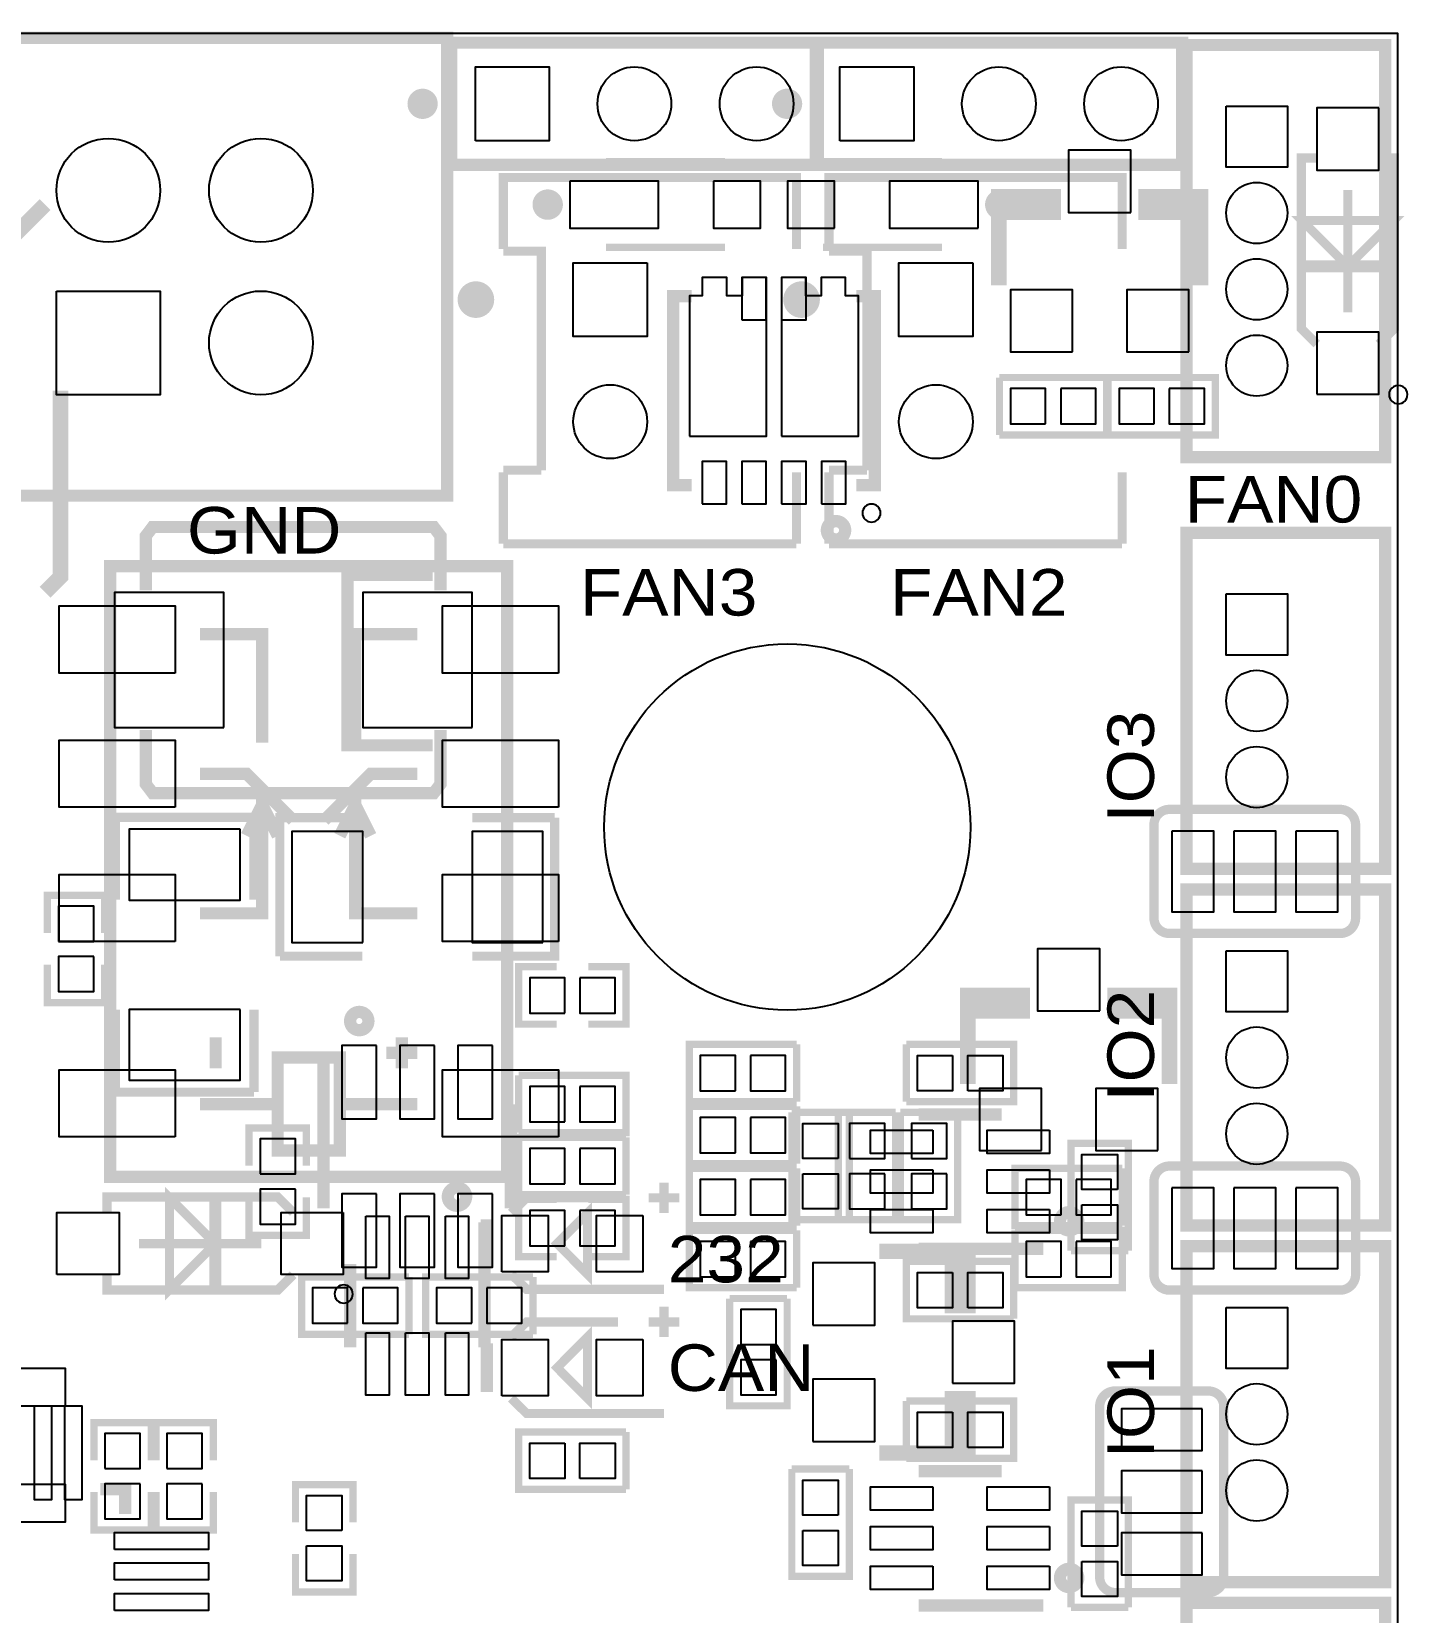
# Model space of a CAD drawing. Extents: x 0 to 44.2, y -0.6 to 47.
# Drawn here: x 21.62 to 44.16, y 21.14 to 47.03 of the extents above; entities that cross this region are included whole.
import ezdxf

# ---------------------------------------------------------------- set-up
doc = ezdxf.new("R2010")
doc.units = 0
for name, color, linetype in [('OUTLINE', 7, 'CONTINUOUS'), ('SILKSCREEN_BOTTOM', 230, 'CONTINUOUS'), ('SILKSCREEN_TOP', 7, 'CONTINUOUS'), ('SOLDERMASK_BOTTOM', 94, 'CONTINUOUS'), ('SOLDERMASK_TOP', 94, 'CONTINUOUS')]:
    doc.layers.add(name, color=color, linetype=linetype)

msp = doc.modelspace()

# ---------------------------------------------------------------- linework, layer by layer
at = {"layer": 'OUTLINE'}
msp.add_lwpolyline([(0, 47.00016), (0, 0), (44.00042, 0), (44.00042, 47.00016)], close=True, dxfattribs=at)
at = {"layer": 'SILKSCREEN_BOTTOM'}
for points, const_width in [([(32.97936, 44.89704), (31.02864, 44.89704)], 0.11938), ([(36.53536, 44.89704), (34.58464, 44.89704)], 0.11938), ([(42.672, 41.91), (42.418, 42.164), (42.418, 44.958), (42.672, 44.958)], 0.1524), ([(43.688, 44.958), (43.942, 44.958), (43.942, 42.164), (43.688, 41.91)], 0.1524), ([(37.465, 44.069), (38.354, 44.069), (38.354, 44.323), (37.465, 44.323), (37.465, 42.8752)], 0.254), ([(40.767, 44.069), (39.878, 44.069), (39.878, 44.323), (40.767, 44.323), (40.767, 42.8752)], 0.254), ([(43.18, 42.43324), (43.18, 44.43476)], 0.14986), ([(43.18, 43.18508), (43.9293, 43.93438), (42.4307, 43.93438), (43.18, 43.18508)], 0.14986), ([(31.02864, 43.49496), (32.97936, 43.49496)], 0.11938), ([(34.58464, 43.49496), (36.53536, 43.49496)], 0.11938), ([(42.4307, 43.18508), (43.9293, 43.18508)], 0.20066), ([(32.43326, 42.6974), (32.131, 42.6974), (32.131, 39.5986), (32.43326, 39.5986)], 0.20066), ([(35.13074, 42.6974), (35.433, 42.6974), (35.433, 39.5986), (35.13074, 39.5986)], 0.20066), ([(37.47516, 40.4241), (37.47516, 41.3639)], 0.11938), ([(37.47516, 40.4241), (39.23284, 40.4241), (39.23284, 41.3639), (37.47516, 41.3639)], 0.11938), ([(39.25316, 40.4241), (39.25316, 41.3639)], 0.11938), ([(39.25316, 40.4241), (41.01084, 40.4241), (41.01084, 41.3639), (39.25316, 41.3639)], 0.11938), ([(23.495, 37.87902), (23.495, 38.76802), (23.60676, 38.91534), (28.20924, 38.91534), (28.321, 38.76802), (28.321, 37.87902)], 0.20066), ([(28.194, 38.13302), (26.797, 38.13302), (26.797, 35.33902), (28.194, 35.33902)], 0.20066), ([(23.495, 35.59302), (23.495, 34.70402), (23.60676, 34.5567), (28.20924, 34.5567), (28.321, 34.70402), (28.321, 35.59302)], 0.20066), ([(25.26538, 32.80918), (25.26538, 34.16046), (22.99462, 34.16046)], 0.14986), ([(22.99462, 32.80918), (22.99462, 34.16046)], 0.14986), ([(27.04084, 34.15538), (25.68956, 34.15538), (25.68956, 31.88462)], 0.14986), ([(28.83916, 31.88462), (30.19044, 31.88462), (30.19044, 34.15538)], 0.14986), ([(28.83916, 34.15538), (30.19044, 34.15538)], 0.14986), ([(40.259, 34.29), (43.053, 34.29)], 0.1524), ([(40.005, 34.036), (40.005, 32.512)], 0.1524), ([(43.307, 34.036), (43.307, 32.512)], 0.1524), ([(22.8219, 32.26308), (22.8219, 32.88284), (21.8821, 32.88284), (21.8821, 32.26308)], 0.11938), ([(40.259, 32.258), (43.053, 32.258)], 0.1524), ([(27.04084, 31.88462), (25.68956, 31.88462)], 0.14986), ([(22.8219, 31.74492), (22.8219, 31.12516), (21.8821, 31.12516), (21.8821, 31.74492)], 0.11938), ([(30.22092, 31.7119), (29.60116, 31.7119), (29.60116, 30.7721), (30.22092, 30.7721)], 0.11938), ([(30.73908, 31.7119), (31.35884, 31.7119), (31.35884, 30.7721), (30.73908, 30.7721)], 0.11938), ([(36.957, 30.988), (37.846, 30.988), (37.846, 31.242), (36.957, 31.242), (36.957, 29.7942)], 0.254), ([(40.259, 30.988), (39.37, 30.988), (39.37, 31.242), (40.259, 31.242), (40.259, 29.7942)], 0.254), ([(22.99462, 31.01086), (22.99462, 29.65958), (25.26538, 29.65958)], 0.14986), ([(25.26538, 31.01086), (25.26538, 29.65958)], 0.14986), ([(26.40584, 30.32252), (26.40584, 27.75712)], 0.20066), ([(34.15284, 30.4419), (32.39516, 30.4419), (32.39516, 29.5021), (34.15284, 29.5021)], 0.11938), ([(34.15284, 30.4419), (34.15284, 29.5021)], 0.11938), ([(29.60116, 28.9941), (29.60116, 29.9339)], 0.11938), ([(29.60116, 28.9941), (31.35884, 28.9941), (31.35884, 29.9339), (29.60116, 29.9339)], 0.11938), ([(29.47416, 29.45892), (29.47416, 27.75712)], 0.20066), ([(34.15284, 29.4259), (32.39516, 29.4259), (32.39516, 28.4861), (34.15284, 28.4861)], 0.11938), ([(34.15284, 29.4259), (34.15284, 28.4861)], 0.11938), ([(34.8361, 29.32684), (35.7759, 29.32684)], 0.11938), ([(34.8361, 29.32684), (34.8361, 27.56916), (35.7759, 27.56916), (35.7759, 29.32684)], 0.11938), ([(35.8521, 29.32684), (36.7919, 29.32684)], 0.11938), ([(35.8521, 29.32684), (35.8521, 27.56916), (36.7919, 27.56916), (36.7919, 29.32684)], 0.11938), ([(25.1841, 28.45308), (25.1841, 29.07284), (26.1239, 29.07284), (26.1239, 28.45308)], 0.11938), ([(31.35884, 28.9179), (29.60116, 28.9179), (29.60116, 27.9781), (31.35884, 27.9781)], 0.11938), ([(31.35884, 28.9179), (31.35884, 27.9781)], 0.11938), ([(40.259, 28.448), (43.053, 28.448)], 0.1524), ([(34.15284, 28.4099), (32.39516, 28.4099), (32.39516, 27.4701), (34.15284, 27.4701)], 0.11938), ([(34.15284, 28.4099), (34.15284, 27.4701)], 0.11938), ([(39.48684, 28.4099), (37.72916, 28.4099), (37.72916, 27.4701), (39.48684, 27.4701)], 0.11938), ([(39.48684, 28.4099), (39.48684, 27.4701)], 0.11938), ([(40.005, 28.194), (40.005, 26.67)], 0.1524), ([(43.307, 28.194), (43.307, 26.67)], 0.1524), ([(25.1841, 27.93492), (25.1841, 27.31516), (26.1239, 27.31516), (26.1239, 27.93492)], 0.11938), ([(30.22092, 26.9621), (29.60116, 26.9621), (29.60116, 27.9019), (30.22092, 27.9019)], 0.11938), ([(30.73908, 26.9621), (31.35884, 26.9621), (31.35884, 27.9019), (30.73908, 27.9019)], 0.11938), ([(34.15284, 27.3939), (32.39516, 27.3939), (32.39516, 26.4541), (34.15284, 26.4541)], 0.11938), ([(34.15284, 27.3939), (34.15284, 26.4541)], 0.11938), ([(37.72916, 26.4541), (37.72916, 27.3939)], 0.11938), ([(37.72916, 26.4541), (39.48684, 26.4541), (39.48684, 27.3939), (37.72916, 27.3939)], 0.11938), ([(36.703, 27.051), (36.703, 26.162), (36.957, 26.162), (36.957, 27.051), (35.5092, 27.051)], 0.254), ([(27.80284, 26.6319), (26.04516, 26.6319), (26.04516, 25.6921), (27.80284, 25.6921)], 0.11938), ([(27.80284, 26.6319), (27.80284, 25.6921)], 0.11938), ([(29.83484, 26.6319), (28.07716, 26.6319), (28.07716, 25.6921), (29.83484, 25.6921)], 0.11938), ([(29.83484, 26.6319), (29.83484, 25.6921)], 0.11938), ([(40.259, 26.416), (43.053, 26.416)], 0.1524), ([(33.0581, 26.27884), (33.9979, 26.27884)], 0.11938), ([(33.0581, 26.27884), (33.0581, 24.52116), (33.9979, 24.52116), (33.9979, 26.27884)], 0.11938), ([(36.703, 23.749), (36.703, 24.638), (36.957, 24.638), (36.957, 23.749), (35.5092, 23.749)], 0.254), ([(40.894, 24.765), (39.37, 24.765)], 0.1524), ([(39.116, 24.511), (39.116, 21.717)], 0.1524), ([(41.148, 24.511), (41.148, 21.717)], 0.1524), ([(22.6441, 23.62708), (22.6441, 24.24684), (23.5839, 24.24684), (23.5839, 23.62708)], 0.11938), ([(23.6601, 23.62708), (23.6601, 24.24684), (24.5999, 24.24684), (24.5999, 23.62708)], 0.11938), ([(22.6441, 23.10892), (22.6441, 22.48916), (23.5839, 22.48916), (23.5839, 23.10892)], 0.11938), ([(23.6601, 23.10892), (23.6601, 22.48916), (24.5999, 22.48916), (24.5999, 23.10892)], 0.11938), ([(40.894, 21.463), (39.37, 21.463)], 0.1524), ([(40.5384, 15.79118), (43.7896, 15.79118), (43.7896, 21.29282), (40.5384, 21.29282), (40.5384, 15.79118)], 0.20066)]:
    msp.add_lwpolyline(points, dxfattribs=dict(at, const_width=const_width))
for points, const_width in [([(30.2006, 44.196, 1), (29.95168, 44.196, 1), (30.2006, 44.196)], 0.24892), ([(37.61232, 44.196, 1), (37.3634, 44.196, 1), (37.61232, 44.196)], 0.24892), ([(34.94786, 38.862, 1), (34.64814, 38.862, 1), (34.94786, 38.862)], 0.20066), ([(40.005, 34.036, -0.414214), (40.259, 34.29)], 0.1524), ([(43.053, 34.29, -0.414214), (43.307, 34.036)], 0.1524), ([(40.259, 32.258, -0.414214), (40.005, 32.512)], 0.1524), ([(43.307, 32.512, -0.414214), (43.053, 32.258)], 0.1524), ([(27.1399, 30.8229, 1.000801), (26.84018, 30.8229, 0.9992), (27.1399, 30.8229)], 0.20066), ([(40.005, 28.194, -0.414214), (40.259, 28.448)], 0.1524), ([(43.053, 28.448, -0.414214), (43.307, 28.194)], 0.1524), ([(40.259, 26.416, -0.414214), (40.005, 26.67)], 0.1524), ([(43.307, 26.67, -0.414214), (43.053, 26.416)], 0.1524), ([(39.116, 24.511, -0.414214), (39.37, 24.765)], 0.1524), ([(40.894, 24.765, -0.414214), (41.148, 24.511)], 0.1524), ([(39.37, 21.463, -0.414214), (39.116, 21.717)], 0.1524), ([(41.148, 21.717, -0.414214), (40.894, 21.463)], 0.1524)]:
    msp.add_lwpolyline(points, format="xyb", dxfattribs=dict(at, const_width=const_width))
for points in [[(44.15536, 41.0845, 1), (43.85464, 41.0835, 1)], [(35.52698, 39.14394, 1), (35.23102, 39.14406, 1)]]:
    msp.add_lwpolyline(points, format="xyb", close=True, dxfattribs=at)
at = {"layer": 'SILKSCREEN_TOP'}
for points, const_width in [([(19.82978, 46.92904), (28.43022, 46.92904), (28.43022, 39.42842), (19.82978, 39.42842), (19.82978, 46.92904)], 0.20066), ([(28.49626, 44.84624), (28.49626, 46.84776), (34.49828, 46.84776), (34.49828, 44.84624), (28.49626, 44.84624)], 0.20066), ([(34.46526, 44.84624), (34.46526, 46.84776), (40.46728, 46.84776), (40.46728, 44.84624), (34.46526, 44.84624)], 0.20066), ([(40.5384, 46.80966), (43.7896, 46.80966), (43.7896, 40.05834), (40.5384, 40.05834), (40.5384, 46.80966)], 0.20066), ([(29.3497, 43.46956), (29.3497, 44.6405), (34.1503, 44.6405), (34.1503, 43.46956)], 0.14986), ([(34.6837, 43.46956), (34.6837, 44.6405), (39.4843, 44.6405), (39.4843, 43.46956)], 0.14986), ([(21.082, 39.624), (21.082, 43.434), (21.844, 44.196)], 0.254), ([(29.972, 39.84498), (29.972, 43.434), (29.3497, 43.434)], 0.14986), ([(35.306, 39.84498), (35.306, 43.434), (34.6837, 43.434)], 0.14986), ([(22.098, 41.148), (22.098, 38.1), (21.844, 37.846)], 0.254), ([(29.3497, 39.84498), (29.972, 39.84498)], 0.14986), ([(29.3497, 39.80942), (29.3497, 38.64102)], 0.14986), ([(34.1503, 38.64102), (34.1503, 39.80942)], 0.14986), ([(34.6837, 39.84498), (35.306, 39.84498)], 0.14986), ([(34.6837, 39.80942), (34.6837, 38.64102)], 0.14986), ([(39.4843, 38.64102), (39.4843, 39.80942)], 0.14986), ([(40.5384, 38.81882), (43.7896, 38.81882), (43.7896, 33.31718), (40.5384, 33.31718), (40.5384, 38.81882)], 0.20066), ([(29.3497, 38.64102), (34.1503, 38.64102)], 0.14986), ([(34.6837, 38.64102), (39.4843, 38.64102)], 0.14986), ([(22.9108, 28.27274), (22.9108, 38.27526), (29.4132, 38.27526), (29.4132, 28.27274), (22.9108, 28.27274)], 0.20066), ([(25.4, 35.3822), (25.4, 37.1602), (24.384, 37.1602)], 0.20066), ([(26.924, 35.3822), (26.924, 37.1602), (27.94, 37.1602)], 0.20066), ([(24.384, 34.8742), (25.146, 34.8742), (25.908, 34.1122)], 0.20066), ([(27.94, 34.8742), (27.178, 34.8742), (26.416, 34.1122)], 0.20066), ([(24.384, 32.5882), (25.4, 32.5882), (25.4, 34.3662), (25.654, 33.8582)], 0.20066), ([(27.94, 32.5882), (26.924, 32.5882), (26.924, 34.3662), (26.67, 33.8582)], 0.20066), ([(25.4, 34.3662), (25.146, 33.8582)], 0.20066), ([(26.924, 34.3662), (27.178, 33.8582)], 0.20066), ([(40.5384, 32.97682), (43.7896, 32.97682), (43.7896, 27.47518), (40.5384, 27.47518), (40.5384, 32.97682)], 0.20066), ([(24.638, 30.0482), (24.638, 30.5562)], 0.20066), ([(27.686, 30.0482), (27.686, 30.5562)], 0.20066), ([(26.67, 28.702), (26.67, 30.226), (25.654, 30.226), (25.654, 28.702), (26.67, 28.702)], 0.20066), ([(27.432, 30.3022), (27.94, 30.3022)], 0.20066), ([(35.95116, 30.4419), (35.95116, 29.5021)], 0.11938), ([(35.95116, 30.4419), (37.70884, 30.4419), (37.70884, 29.5021), (35.95116, 29.5021)], 0.11938), ([(24.384, 29.464), (25.654, 29.464)], 0.20066), ([(26.67, 29.464), (27.94, 29.464)], 0.20066), ([(35.0139, 29.32684), (34.0741, 29.32684)], 0.11938), ([(35.0139, 29.32684), (35.0139, 27.56916), (34.0741, 27.56916), (34.0741, 29.32684)], 0.11938), ([(37.51072, 29.29382), (36.14928, 29.29382)], 0.20066), ([(38.6461, 27.06116), (38.6461, 28.81884), (39.5859, 28.81884), (39.5859, 27.06116)], 0.11938), ([(31.98114, 27.67838), (31.98114, 28.17876)], 0.14986), ([(25.908, 27.686), (25.654, 27.94), (22.86, 27.94), (22.86, 27.686)], 0.1524), ([(24.63292, 27.178), (23.88362, 26.4287), (23.88362, 27.9273), (24.63292, 27.178)], 0.14986), ([(24.63292, 27.9273), (24.63292, 26.4287)], 0.20066), ([(29.47924, 27.67838), (29.7307, 27.9273), (31.2293, 27.9273)], 0.14986), ([(31.72968, 27.9273), (32.23006, 27.9273)], 0.14986), ([(30.23108, 27.178), (30.72892, 27.67838), (30.72892, 26.67762), (30.23108, 27.178)], 0.14986), ([(29.03982, 27.52598), (29.03982, 25.48128)], 0.20066), ([(29.07792, 26.77922), (29.07792, 27.57678)], 0.20066), ([(25.38476, 27.178), (23.38324, 27.178)], 0.14986), ([(38.19398, 27.09418), (36.14928, 27.09418)], 0.20066), ([(40.5384, 27.13482), (43.7896, 27.13482), (43.7896, 21.63318), (40.5384, 21.63318), (40.5384, 27.13482)], 0.20066), ([(26.84018, 26.84272), (26.84018, 25.48128)], 0.20066), ([(37.70884, 25.9461), (35.95116, 25.9461), (35.95116, 26.8859), (37.70884, 26.8859)], 0.11938), ([(37.70884, 25.9461), (37.70884, 26.8859)], 0.11938), ([(38.6461, 27.06116), (39.5859, 27.06116)], 0.11938), ([(22.86, 26.67), (22.86, 26.416), (25.654, 26.416), (25.908, 26.67)], 0.1524), ([(31.98114, 26.4287), (29.7307, 26.4287), (29.47924, 26.67762)], 0.14986), ([(31.98114, 25.64638), (31.98114, 26.14676)], 0.14986), ([(29.47924, 25.64638), (29.7307, 25.8953), (31.2293, 25.8953)], 0.14986), ([(31.72968, 25.8953), (32.23006, 25.8953)], 0.14986), ([(29.07792, 24.74722), (29.07792, 25.54478)], 0.20066), ([(30.23108, 25.146), (30.72892, 25.64638), (30.72892, 24.64562), (30.23108, 25.146)], 0.14986), ([(31.98114, 24.3967), (29.7307, 24.3967), (29.47924, 24.64562)], 0.14986), ([(35.95116, 24.5999), (35.95116, 23.6601)], 0.11938), ([(35.95116, 24.5999), (37.70884, 24.5999), (37.70884, 23.6601), (35.95116, 23.6601)], 0.11938), ([(31.35884, 23.1521), (29.60116, 23.1521), (29.60116, 24.0919), (31.35884, 24.0919)], 0.11938), ([(31.35884, 23.1521), (31.35884, 24.0919)], 0.11938), ([(35.0139, 23.48484), (34.0741, 23.48484)], 0.11938), ([(35.0139, 23.48484), (35.0139, 21.72716), (34.0741, 21.72716), (34.0741, 23.48484)], 0.11938), ([(37.51072, 23.45182), (36.14928, 23.45182)], 0.20066), ([(23.15718, 22.74824), (23.15718, 23.15718), (22.74824, 23.15718)], 0.20066), ([(25.9461, 22.61108), (25.9461, 23.23084), (26.8859, 23.23084), (26.8859, 22.61108)], 0.11938), ([(38.6461, 21.21916), (38.6461, 22.97684), (39.5859, 22.97684), (39.5859, 21.21916)], 0.11938), ([(25.9461, 22.09292), (25.9461, 21.47316), (26.8859, 21.47316), (26.8859, 22.09292)], 0.11938), ([(38.19398, 21.25218), (36.14928, 21.25218)], 0.20066), ([(38.6461, 21.21916), (39.5859, 21.21916)], 0.11938)]:
    msp.add_lwpolyline(points, dxfattribs=dict(at, const_width=const_width))
for points, const_width in [([(28.15082, 45.847, 1), (27.90444, 45.847, 1), (28.15082, 45.847)], 0.24892), ([(34.11982, 45.847, 1), (33.87344, 45.847, 1), (34.11982, 45.847)], 0.24892), ([(29.04998, 42.63898, 0.998327), (28.75026, 42.64152, 1.001676), (29.04998, 42.63898)], 0.29972), ([(34.38398, 42.63898, 0.998327), (34.08426, 42.64152, 1.001676), (34.38398, 42.63898)], 0.29972), ([(28.7401, 27.94762, 0.995871), (28.44038, 27.94762, 1.004146), (28.7401, 27.94762)], 0.20066), ([(38.76548, 27.54376, 1.001603), (38.46576, 27.54376, 0.9984), (38.76548, 27.54376)], 0.20066), ([(38.76548, 21.70176, 1.001603), (38.46576, 21.70176, 0.9984), (38.76548, 21.70176)], 0.20066)]:
    msp.add_lwpolyline(points, format="xyb", dxfattribs=dict(at, const_width=const_width))
msp.add_lwpolyline([(26.88336, 26.3525, 1), (26.58464, 26.3535, 1)], format="xyb", close=True, dxfattribs=at)
at = {"layer": 'SOLDERMASK_BOTTOM'}
for points in [[(28.8925, 45.24248), (28.8925, 46.45152), (30.10154, 46.45152), (30.10154, 45.24248)], [(34.8615, 45.24248), (34.8615, 46.45152), (36.07054, 46.45152), (36.07054, 45.24248)], [(41.18864, 45.8089), (42.1894, 45.8089), (42.1894, 44.80814), (41.18864, 44.80814)], [(43.688, 45.77842), (42.672, 45.77842), (42.672, 44.76242), (43.688, 44.76242)], [(39.624, 44.069), (39.624, 45.085), (38.608, 45.085), (38.608, 44.069)], [(30.44063, 44.58081), (30.44063, 43.81119), (31.89097, 43.81119), (31.89097, 44.58081)], [(32.78886, 44.58081), (32.78886, 43.81119), (33.56102, 43.81119), (33.56102, 44.58081)], [(34.77514, 43.80992), (34.77514, 44.57954), (34.00298, 44.57954), (34.00298, 43.80992)], [(37.12464, 43.80992), (37.12464, 44.57954), (35.6743, 44.57954), (35.6743, 43.80992)], [(31.70428, 43.2435), (31.70428, 42.03446), (30.49524, 42.03446), (30.49524, 43.2435)], [(37.03828, 43.2435), (37.03828, 42.03446), (35.82924, 42.03446), (35.82924, 43.2435)], [(32.3977, 40.40378), (33.65754, 40.40378), (33.65754, 42.99966), (33.25876, 42.99966), (33.25876, 42.69994), (33.0073, 42.69994), (33.0073, 42.99966), (32.60852, 42.99966), (32.60852, 42.69994), (32.3977, 42.69994)], [(33.25749, 42.30878), (33.65627, 42.30878), (33.65627, 42.99966), (33.25749, 42.99966)], [(33.90646, 40.40378), (35.1663, 40.40378), (35.1663, 42.69994), (34.95548, 42.69994), (34.95548, 42.99966), (34.5567, 42.99966), (34.5567, 42.69994), (34.30524, 42.69994), (34.30524, 42.99966), (33.90646, 42.99966)], [(33.90773, 42.30878), (34.30651, 42.30878), (34.30651, 42.99966), (33.90773, 42.99966)], [(22.03069, 42.77995), (23.72995, 42.77995), (23.72995, 41.08069), (22.03069, 41.08069)], [(38.6715, 41.783), (38.6715, 42.799), (37.6555, 42.799), (37.6555, 41.783)], [(40.5765, 41.783), (40.5765, 42.799), (39.5605, 42.799), (39.5605, 41.783)], [(42.672, 41.08958), (43.688, 41.08958), (43.688, 42.10558), (42.672, 42.10558)], [(38.22954, 40.60444), (38.22954, 41.18356), (37.6555, 41.18356), (37.6555, 40.60444)], [(38.47846, 41.18356), (38.47846, 40.60444), (39.0525, 40.60444), (39.0525, 41.18356)], [(40.00754, 40.60444), (40.00754, 41.18356), (39.4335, 41.18356), (39.4335, 40.60444)], [(40.25646, 41.18356), (40.25646, 40.60444), (40.8305, 40.60444), (40.8305, 41.18356)], [(32.60725, 39.29634), (33.00603, 39.29634), (33.00603, 39.98722), (32.60725, 39.98722)], [(33.25749, 39.29634), (33.65627, 39.29634), (33.65627, 39.98722), (33.25749, 39.98722)], [(33.90773, 39.29634), (34.30651, 39.29634), (34.30651, 39.98722), (33.90773, 39.98722)], [(34.55797, 39.29634), (34.95675, 39.29634), (34.95675, 39.98722), (34.55797, 39.98722)], [(24.77008, 35.63112), (24.77008, 37.84092), (22.97938, 37.84092), (22.97938, 35.63112)], [(28.83916, 35.63112), (28.83916, 37.84092), (27.04846, 37.84092), (27.04846, 35.63112)], [(41.18864, 37.81806), (42.1894, 37.81806), (42.1894, 36.8173), (41.18864, 36.8173)], [(25.04059, 33.96615), (23.21941, 33.96615), (23.21941, 32.80537), (25.04059, 32.80537)], [(27.04592, 32.10814), (27.04592, 33.92932), (25.88514, 33.92932), (25.88514, 32.10814)], [(29.9974, 32.10814), (29.9974, 33.92932), (28.83662, 33.92932), (28.83662, 32.10814)], [(40.2971, 33.9344), (40.2971, 32.6136), (40.9829, 32.6136), (40.9829, 33.9344)], [(41.3131, 33.9344), (41.3131, 32.6136), (41.9989, 32.6136), (41.9989, 33.9344)], [(42.3291, 33.9344), (42.3291, 32.6136), (43.0149, 32.6136), (43.0149, 33.9344)], [(22.06244, 32.12846), (22.64156, 32.12846), (22.64156, 32.7025), (22.06244, 32.7025)], [(22.64156, 31.87954), (22.06244, 31.87954), (22.06244, 31.3055), (22.64156, 31.3055)], [(39.116, 30.988), (39.116, 32.004), (38.1, 32.004), (38.1, 30.988)], [(41.18864, 31.97606), (42.1894, 31.97606), (42.1894, 30.9753), (41.18864, 30.9753)], [(30.35554, 30.95244), (30.35554, 31.53156), (29.7815, 31.53156), (29.7815, 30.95244)], [(30.60446, 31.53156), (30.60446, 30.95244), (31.1785, 30.95244), (31.1785, 31.53156)], [(25.04059, 31.01467), (23.21941, 31.01467), (23.21941, 29.85389), (25.04059, 29.85389)], [(27.27452, 30.42158), (26.70556, 30.42158), (26.70556, 29.2227), (27.27452, 29.2227)], [(28.22448, 30.42158), (27.65552, 30.42158), (27.65552, 29.2227), (28.22448, 29.2227)], [(29.17444, 30.42158), (28.60548, 30.42158), (28.60548, 29.2227), (29.17444, 29.2227)], [(33.14954, 29.68244), (33.14954, 30.26156), (32.5755, 30.26156), (32.5755, 29.68244)], [(33.39846, 30.26156), (33.39846, 29.68244), (33.9725, 29.68244), (33.9725, 30.26156)], [(30.35554, 29.17444), (30.35554, 29.75356), (29.7815, 29.75356), (29.7815, 29.17444)], [(30.60446, 29.75356), (30.60446, 29.17444), (31.1785, 29.17444), (31.1785, 29.75356)], [(38.1635, 28.702), (38.1635, 29.718), (37.1475, 29.718), (37.1475, 28.702)], [(40.0685, 28.702), (40.0685, 29.718), (39.0525, 29.718), (39.0525, 28.702)], [(33.14954, 28.66644), (33.14954, 29.24556), (32.5755, 29.24556), (32.5755, 28.66644)], [(33.39846, 29.24556), (33.39846, 28.66644), (33.9725, 28.66644), (33.9725, 29.24556)], [(35.01644, 28.57246), (35.59556, 28.57246), (35.59556, 29.1465), (35.01644, 29.1465)], [(36.03244, 28.57246), (36.61156, 28.57246), (36.61156, 29.1465), (36.03244, 29.1465)], [(25.36444, 28.31846), (25.94356, 28.31846), (25.94356, 28.8925), (25.36444, 28.8925)], [(30.35554, 28.15844), (30.35554, 28.73756), (29.7815, 28.73756), (29.7815, 28.15844)], [(30.60446, 28.73756), (30.60446, 28.15844), (31.1785, 28.15844), (31.1785, 28.73756)], [(33.14954, 27.65044), (33.14954, 28.22956), (32.5755, 28.22956), (32.5755, 27.65044)], [(33.39846, 28.22956), (33.39846, 27.65044), (33.9725, 27.65044), (33.9725, 28.22956)], [(35.59556, 28.32354), (35.01644, 28.32354), (35.01644, 27.7495), (35.59556, 27.7495)], [(36.61156, 28.32354), (36.03244, 28.32354), (36.03244, 27.7495), (36.61156, 27.7495)], [(38.48354, 27.65044), (38.48354, 28.22956), (37.9095, 28.22956), (37.9095, 27.65044)], [(38.73246, 28.22956), (38.73246, 27.65044), (39.3065, 27.65044), (39.3065, 28.22956)], [(25.94356, 28.06954), (25.36444, 28.06954), (25.36444, 27.4955), (25.94356, 27.4955)], [(27.27452, 27.99334), (26.70556, 27.99334), (26.70556, 26.79446), (27.27452, 26.79446)], [(28.22448, 27.99334), (27.65552, 27.99334), (27.65552, 26.79446), (28.22448, 26.79446)], [(29.17444, 27.99334), (28.60548, 27.99334), (28.60548, 26.79446), (29.17444, 26.79446)], [(40.2971, 28.0924), (40.2971, 26.7716), (40.9829, 26.7716), (40.9829, 28.0924)], [(41.3131, 28.0924), (41.3131, 26.7716), (41.9989, 26.7716), (41.9989, 28.0924)], [(42.3291, 28.0924), (42.3291, 26.7716), (43.0149, 26.7716), (43.0149, 28.0924)], [(30.35554, 27.14244), (30.35554, 27.72156), (29.7815, 27.72156), (29.7815, 27.14244)], [(30.60446, 27.72156), (30.60446, 27.14244), (31.1785, 27.14244), (31.1785, 27.72156)], [(33.14954, 26.63444), (33.14954, 27.21356), (32.5755, 27.21356), (32.5755, 26.63444)], [(33.39846, 27.21356), (33.39846, 26.63444), (33.9725, 26.63444), (33.9725, 27.21356)], [(38.48354, 26.63444), (38.48354, 27.21356), (37.9095, 27.21356), (37.9095, 26.63444)], [(38.73246, 27.21356), (38.73246, 26.63444), (39.3065, 26.63444), (39.3065, 27.21356)], [(34.417, 25.8445), (35.433, 25.8445), (35.433, 26.8605), (34.417, 26.8605)], [(26.79954, 25.87244), (26.79954, 26.45156), (26.2255, 26.45156), (26.2255, 25.87244)], [(27.04846, 26.45156), (27.04846, 25.87244), (27.6225, 25.87244), (27.6225, 26.45156)], [(28.83154, 25.87244), (28.83154, 26.45156), (28.2575, 26.45156), (28.2575, 25.87244)], [(29.08046, 26.45156), (29.08046, 25.87244), (29.6545, 25.87244), (29.6545, 26.45156)], [(33.23844, 25.52446), (33.81756, 25.52446), (33.81756, 26.0985), (33.23844, 26.0985)], [(36.703, 24.892), (37.719, 24.892), (37.719, 25.908), (36.703, 25.908)], [(41.18864, 26.13406), (42.1894, 26.13406), (42.1894, 25.1333), (41.18864, 25.1333)], [(20.97024, 25.13076), (20.97024, 24.52116), (22.17928, 24.52116), (22.17928, 25.13076)], [(33.81756, 25.27554), (33.23844, 25.27554), (33.23844, 24.7015), (33.81756, 24.7015)], [(34.417, 23.9395), (35.433, 23.9395), (35.433, 24.9555), (34.417, 24.9555)], [(40.7924, 24.4729), (39.4716, 24.4729), (39.4716, 23.7871), (40.7924, 23.7871)], [(22.82444, 23.49246), (23.40356, 23.49246), (23.40356, 24.0665), (22.82444, 24.0665)], [(23.84044, 23.49246), (24.41956, 23.49246), (24.41956, 24.0665), (23.84044, 24.0665)], [(40.7924, 23.4569), (39.4716, 23.4569), (39.4716, 22.7711), (40.7924, 22.7711)], [(20.97024, 23.23084), (20.97024, 22.62124), (22.17928, 22.62124), (22.17928, 23.23084)], [(23.40356, 23.24354), (22.82444, 23.24354), (22.82444, 22.6695), (23.40356, 22.6695)], [(24.41956, 23.24354), (23.84044, 23.24354), (23.84044, 22.6695), (24.41956, 22.6695)], [(40.7924, 22.4409), (39.4716, 22.4409), (39.4716, 21.7551), (40.7924, 21.7551)]]:
    msp.add_lwpolyline(points, close=True, dxfattribs=at)
for centre, radius in [((31.496, 45.847), 0.60452), ((33.49752, 45.847), 0.60452), ((37.465, 45.847), 0.60452), ((39.46652, 45.847), 0.60452), ((22.88032, 44.42968), 0.84963), ((25.37968, 44.42968), 0.84963), ((41.68902, 44.05884), 0.50038), ((41.68902, 42.80916), 0.50038), ((25.37968, 41.93032), 0.84963), ((41.68902, 41.55948), 0.50038), ((31.09976, 40.64), 0.60452), ((36.43376, 40.64), 0.60452), ((34.00044, 34.00044), 2.99974), ((41.68902, 36.068), 0.50038), ((41.68902, 34.81832), 0.50038), ((41.68902, 30.226), 0.50038), ((41.68902, 28.97632), 0.50038), ((41.68902, 24.384), 0.50038), ((41.68902, 23.13432), 0.50038)]:
    msp.add_circle(centre, radius, dxfattribs=at)
at = {"layer": 'SOLDERMASK_TOP'}
for points in [[(28.8925, 45.24248), (28.8925, 46.45152), (30.10154, 46.45152), (30.10154, 45.24248)], [(34.8615, 45.24248), (34.8615, 46.45152), (36.07054, 46.45152), (36.07054, 45.24248)], [(41.18864, 45.8089), (42.1894, 45.8089), (42.1894, 44.80814), (41.18864, 44.80814)], [(31.70428, 43.2435), (31.70428, 42.03446), (30.49524, 42.03446), (30.49524, 43.2435)], [(37.03828, 43.2435), (37.03828, 42.03446), (35.82924, 42.03446), (35.82924, 43.2435)], [(22.03069, 42.77995), (23.72995, 42.77995), (23.72995, 41.08069), (22.03069, 41.08069)], [(41.18864, 37.81806), (42.1894, 37.81806), (42.1894, 36.8173), (41.18864, 36.8173)], [(23.97252, 36.52393), (22.0726, 36.52393), (22.0726, 37.62375), (23.97252, 37.62375)], [(30.2514, 36.52393), (28.35148, 36.52393), (28.35148, 37.62375), (30.2514, 37.62375)], [(23.97252, 34.32429), (22.0726, 34.32429), (22.0726, 35.42411), (23.97252, 35.42411)], [(30.2514, 34.32429), (28.35148, 34.32429), (28.35148, 35.42411), (30.2514, 35.42411)], [(23.97252, 32.12465), (22.0726, 32.12465), (22.0726, 33.22447), (23.97252, 33.22447)], [(30.2514, 32.12465), (28.35148, 32.12465), (28.35148, 33.22447), (30.2514, 33.22447)], [(41.18864, 31.97606), (42.1894, 31.97606), (42.1894, 30.9753), (41.18864, 30.9753)], [(36.70554, 30.26156), (36.70554, 29.68244), (36.1315, 29.68244), (36.1315, 30.26156)], [(36.95446, 29.68244), (36.95446, 30.26156), (37.5285, 30.26156), (37.5285, 29.68244)], [(23.97252, 28.92425), (22.0726, 28.92425), (22.0726, 30.02407), (23.97252, 30.02407)], [(30.2514, 28.92425), (28.35148, 28.92425), (28.35148, 30.02407), (30.2514, 30.02407)], [(34.83356, 28.57246), (34.25444, 28.57246), (34.25444, 29.1465), (34.83356, 29.1465)], [(36.3855, 29.03474), (36.3855, 28.65374), (35.36442, 28.65374), (35.36442, 29.03474)], [(38.29558, 29.03474), (38.29558, 28.65374), (37.2745, 28.65374), (37.2745, 29.03474)], [(39.40556, 28.06446), (38.82644, 28.06446), (38.82644, 28.6385), (39.40556, 28.6385)], [(34.25444, 28.32354), (34.83356, 28.32354), (34.83356, 27.7495), (34.25444, 27.7495)], [(36.3855, 28.3845), (36.3855, 28.0035), (35.36442, 28.0035), (35.36442, 28.3845)], [(38.29558, 28.3845), (38.29558, 28.0035), (37.2745, 28.0035), (37.2745, 28.3845)], [(36.3855, 27.73426), (36.3855, 27.35326), (35.36442, 27.35326), (35.36442, 27.73426)], [(38.29558, 27.73426), (38.29558, 27.35326), (37.2745, 27.35326), (37.2745, 27.73426)], [(38.82644, 27.81554), (39.40556, 27.81554), (39.40556, 27.2415), (38.82644, 27.2415)], [(22.03958, 26.67), (22.03958, 27.686), (23.05558, 27.686), (23.05558, 26.67)], [(26.72842, 27.686), (26.72842, 26.67), (25.71242, 26.67), (25.71242, 27.686)], [(27.09926, 27.62758), (27.48026, 27.62758), (27.48026, 26.6065), (27.09926, 26.6065)], [(27.7495, 27.62758), (28.1305, 27.62758), (28.1305, 26.6065), (27.7495, 26.6065)], [(28.39974, 27.62758), (28.78074, 27.62758), (28.78074, 26.6065), (28.39974, 26.6065)], [(29.3243, 26.71826), (29.3243, 27.63774), (30.08376, 27.63774), (30.08376, 26.71826)], [(31.63443, 27.63774), (31.63443, 26.71826), (30.87497, 26.71826), (30.87497, 27.63774)], [(36.70554, 26.70556), (36.70554, 26.12644), (36.1315, 26.12644), (36.1315, 26.70556)], [(36.95446, 26.12644), (36.95446, 26.70556), (37.5285, 26.70556), (37.5285, 26.12644)], [(41.18864, 26.13406), (42.1894, 26.13406), (42.1894, 25.1333), (41.18864, 25.1333)], [(27.09926, 25.7175), (27.48026, 25.7175), (27.48026, 24.69642), (27.09926, 24.69642)], [(27.7495, 25.7175), (28.1305, 25.7175), (28.1305, 24.69642), (27.7495, 24.69642)], [(28.39974, 25.7175), (28.78074, 25.7175), (28.78074, 24.69642), (28.39974, 24.69642)], [(29.3243, 24.68626), (29.3243, 25.60574), (30.08376, 25.60574), (30.08376, 24.68626)], [(31.63443, 25.60574), (31.63443, 24.68626), (30.87497, 24.68626), (30.87497, 25.60574)], [(21.66874, 24.51862), (21.94814, 24.51862), (21.94814, 22.97938), (21.66874, 22.97938)], [(22.16912, 24.51862), (22.44852, 24.51862), (22.44852, 22.97938), (22.16912, 22.97938)], [(36.70554, 24.41956), (36.70554, 23.84044), (36.1315, 23.84044), (36.1315, 24.41956)], [(36.95446, 23.84044), (36.95446, 24.41956), (37.5285, 24.41956), (37.5285, 23.84044)], [(30.35554, 23.91156), (30.35554, 23.33244), (29.7815, 23.33244), (29.7815, 23.91156)], [(30.60446, 23.33244), (30.60446, 23.91156), (31.1785, 23.91156), (31.1785, 23.33244)], [(34.83356, 22.73046), (34.25444, 22.73046), (34.25444, 23.3045), (34.83356, 23.3045)], [(26.70556, 22.47646), (26.12644, 22.47646), (26.12644, 23.0505), (26.70556, 23.0505)], [(36.3855, 23.19274), (36.3855, 22.81174), (35.36442, 22.81174), (35.36442, 23.19274)], [(38.29558, 23.19274), (38.29558, 22.81174), (37.2745, 22.81174), (37.2745, 23.19274)], [(39.40556, 22.22246), (38.82644, 22.22246), (38.82644, 22.7965), (39.40556, 22.7965)], [(36.3855, 22.5425), (36.3855, 22.1615), (35.36442, 22.1615), (35.36442, 22.5425)], [(38.29558, 22.5425), (38.29558, 22.1615), (37.2745, 22.1615), (37.2745, 22.5425)], [(22.97938, 22.16912), (22.97938, 22.44852), (24.51862, 22.44852), (24.51862, 22.16912)], [(34.25444, 22.48154), (34.83356, 22.48154), (34.83356, 21.9075), (34.25444, 21.9075)], [(26.12644, 22.22754), (26.70556, 22.22754), (26.70556, 21.6535), (26.12644, 21.6535)], [(22.97938, 21.66874), (22.97938, 21.94814), (24.51862, 21.94814), (24.51862, 21.66874)], [(36.3855, 21.89226), (36.3855, 21.51126), (35.36442, 21.51126), (35.36442, 21.89226)], [(38.29558, 21.89226), (38.29558, 21.51126), (37.2745, 21.51126), (37.2745, 21.89226)], [(38.82644, 21.97354), (39.40556, 21.97354), (39.40556, 21.3995), (38.82644, 21.3995)], [(22.97938, 21.16836), (22.97938, 21.44776), (24.51862, 21.44776), (24.51862, 21.16836)]]:
    msp.add_lwpolyline(points, close=True, dxfattribs=at)
for centre, radius in [((31.496, 45.847), 0.60452), ((33.49752, 45.847), 0.60452), ((37.465, 45.847), 0.60452), ((39.46652, 45.847), 0.60452), ((22.88032, 44.42968), 0.84963), ((25.37968, 44.42968), 0.84963), ((41.68902, 44.05884), 0.50038), ((41.68902, 42.80916), 0.50038), ((25.37968, 41.93032), 0.84963), ((41.68902, 41.55948), 0.50038), ((31.09976, 40.64), 0.60452), ((36.43376, 40.64), 0.60452), ((34.00044, 34.00044), 2.99974), ((41.68902, 36.068), 0.50038), ((41.68902, 34.81832), 0.50038), ((41.68902, 30.226), 0.50038), ((41.68902, 28.97632), 0.50038), ((41.68902, 24.384), 0.50038), ((41.68902, 23.13432), 0.50038)]:
    msp.add_circle(centre, radius, dxfattribs=at)

# ---------------------------------------------------------------- texts
at = {"layer": 'SILKSCREEN_TOP', "width": 1.116667}
for s, p in [('FAN0', (40.50792, 38.989)), ('GND', (24.1681, 38.481)), ('FAN3', (30.60192, 37.465)), ('FAN2', (35.68192, 37.465)), ('232', (32.0421, 26.543)), ('CAN', (32.0421, 24.765))]:
    msp.add_text(s, height=0.762, dxfattribs=at).set_placement(p)
for s, p in [('IO3', (40.005, 34.0741)), ('IO2', (40.005, 29.5021)), ('IO1', (40.005, 23.6601))]:
    msp.add_text(s, height=0.762, rotation=90, dxfattribs=at).set_placement(p)

doc.saveas('drawing.dxf')
